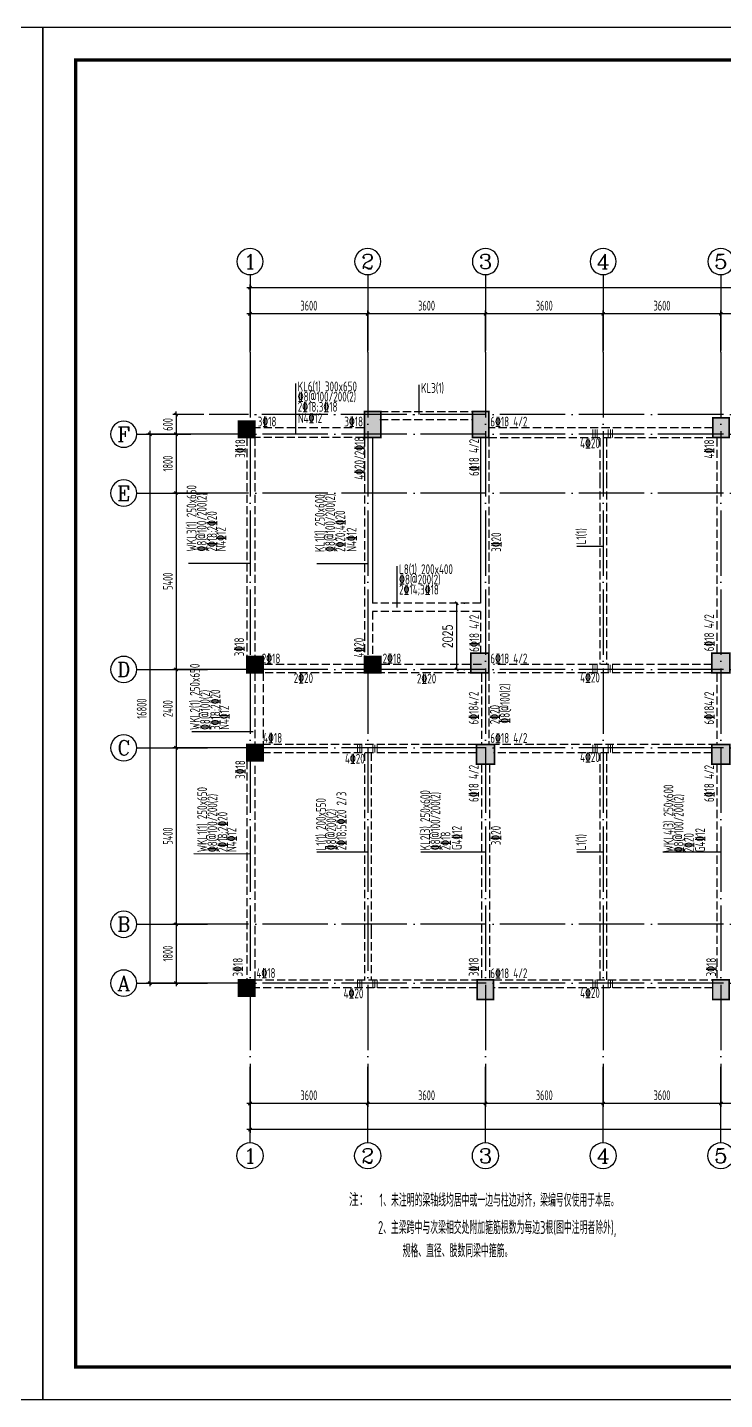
# Model space of a CAD drawing. Extents: x 127019 to 780419, y 327305 to 369305.
# Drawn here: x 482944 to 504264, y 327305 to 369305 of the extents above; entities that cross this region are included whole.
import ezdxf
from ezdxf.enums import TextEntityAlignment as Align

# ---------------------------------------------------------------- set-up
doc = ezdxf.new("R2010")
doc.units = 0
doc.header["$LTSCALE"] = 1000
doc.header["$MEASUREMENT"] = 0
for name, pattern in [('CONTINOUS', [0]), ('DASH', [0.35, 0.25, -0.1]), ('DOTE', [2.42, 2, -0.2, 0.02, -0.2])]:
    doc.linetypes.add(name, pattern=pattern)
doc.layers.get('0').update_dxf_attribs({"linetype": 'CONTINUOUS'})
doc.layers.get('Defpoints').update_dxf_attribs({"linetype": 'CONTINUOUS'})
for name, color, linetype in [('2106', 2, 'CONTINUOUS'), ('AXIS_TEXT', 7, 'CONTINUOUS'), ('COLU', 7, 'CONTINUOUS'), ('COLUMN', 7, 'CONTINUOUS'), ('DIM', 3, 'CONTINUOUS'), ('DOTE', 8, 'DOTE'), ('PUB_DIM', 3, 'CONTINUOUS'), ('PUB_TEXT', 7, 'CONTINUOUS'), ('PUB_TITLE', 4, 'CONTINUOUS'), ('REIN', 1, 'CONTINUOUS'), ('TEXT', 7, 'CONTINUOUS'), ('柱涂实', 54, 'CONTINUOUS'), ('梁', 4, 'CONTINUOUS'), ('梁虚线', 4, 'DASH'), ('梁集中标注', 2, 'CONTINUOUS')]:
    doc.layers.add(name, color=color, linetype=linetype)
doc.styles.add('_TCH_DIM_T3', font='SIMPLEX', dxfattribs={"width": 0.705882, "bigfont": 'GBCBIG'})
doc.styles.add('COMPLEX', font='COMPLEX.shx')
doc.styles.add('GBSTYLE', font='GBXWXT.shx', dxfattribs={"width": 0.75, "bigfont": 'GBHZFS.shx'})
doc.styles.add('TSSD_Dimension', font='gbxwxt.shx', dxfattribs={"width": 0.7, "bigfont": 'gbhzfs.shx'})
doc.styles.add('TSSD_Rein', font='tssdeng.shx', dxfattribs={"width": 0.6, "bigfont": 'gbhzfs.shx'})
doc.dimstyles.new('_TCH_ARCH&&100', dxfattribs={"dimtxt": 297.5, "dimasz": 100, "dimexe": 250, "dimexo": 300, "dimgap": 126.25, "dimtad": 1, "dimdec": 0, "dimzin": 0, "dimdsep": 46, "dimtxsty": '_TCH_DIM_T3', "dimblk": 'ARCHTICK', "dimcen": 0.09, "dimclrt": 7, "dimazin": 2, "dimtfac": 1, "dimtdec": 0, "dimtix": 1, "dimtmove": 2, "dimatfit": 3, "dimfxl": 0, "dimtolj": 1, "dimtzin": 0, "dimarcsym": 0})
doc.dimstyles.new('TSSD_100_100', dxfattribs={"dimtxt": 300, "dimasz": 100, "dimexe": 100, "dimexo": 250, "dimgap": 100, "dimtad": 1, "dimdec": 0, "dimzin": 0, "dimdsep": 46, "dimtxsty": 'TSSD_Dimension', "dimblk": 'ARCHTICK', "dimcen": 0, "dimdle": 100, "dimclrt": 7, "dimadec": 0, "dimazin": 0, "dimtfac": 1, "dimtdec": 0, "dimtix": 1, "dimtmove": 2, "dimatfit": 3, "dimfxl": 0, "dimtolj": 1, "dimtzin": 0, "dimarcsym": 0})

# ---------------------------------------------------------------- blocks, each defined once
blk = doc.blocks.new('_axiso')
blk.add_circle((0, 0), 0.5)
at = {"layer": 'AXIS_TEXT', "style": 'COMPLEX', "width": 1.041667}
blk.add_attdef('A', text='', height=0.56, dxfattribs=at).set_placement((-0.25, -0.28), (0.25, -0.28), align=Align.FIT)
blk = doc.blocks.new('_ArchTick')
at = {"color": 0, "linetype": 'ByBlock', "const_width": 0.4}
blk.add_lwpolyline([(-0.5, -0.5), (0.5, 0.5)], dxfattribs=at)
blk = doc.blocks.new('*D310')
at = {"layer": 'Defpoints', "color": 0, "transparency": 16777216}
for p in [(488755, 349654), (487488, 347254), (488755, 347254)]:
    blk.add_point(p, dxfattribs=at)
at = {"layer": 'DIM', "color": 0, "lineweight": -2, "transparency": 16777216}
for p, q in [((488505, 349654), (487388, 349654)), ((487488, 349754), (487488, 347154)), ((488505, 347254), (487388, 347254))]:
    blk.add_line(p, q, dxfattribs=at)
at = {"layer": 'DIM', "color": 0, "lineweight": -2, "transparency": 16777216, "xscale": 100, "yscale": 100, "zscale": 100}
for p, rotation in [((487488, 349654), 90), ((487488, 347254), 270)]:
    blk.add_blockref('_ArchTick', p, dxfattribs=dict(at, rotation=rotation))
at = {"layer": 'DIM', "color": 7, "transparency": 16777216, "insert": (487238, 348454), "char_height": 300, "attachment_point": 5, "rotation": 90, "style": 'TSSD_Dimension'}
blk.add_mtext('\\A1;2400', dxfattribs=at)
blk = doc.blocks.new('*D311')
at = {"layer": 'Defpoints', "color": 0, "transparency": 16777216}
for p in [(488755, 347254), (487488, 341854), (488755, 341854)]:
    blk.add_point(p, dxfattribs=at)
at = {"layer": 'DIM', "color": 0, "lineweight": -2, "transparency": 16777216}
for p, q in [((487488, 347354), (487488, 341754)), ((488505, 347254), (487388, 347254)), ((488505, 341854), (487388, 341854))]:
    blk.add_line(p, q, dxfattribs=at)
at = {"layer": 'DIM', "color": 0, "lineweight": -2, "transparency": 16777216, "xscale": 100, "yscale": 100, "zscale": 100}
for p, rotation in [((487488, 347254), 90), ((487488, 341854), 270)]:
    blk.add_blockref('_ArchTick', p, dxfattribs=dict(at, rotation=rotation))
at = {"layer": 'DIM', "color": 7, "transparency": 16777216, "insert": (487238, 344554), "char_height": 300, "attachment_point": 5, "rotation": 90, "style": 'TSSD_Dimension'}
blk.add_mtext('\\A1;5400', dxfattribs=at)
blk = doc.blocks.new('*D312')
at = {"layer": 'Defpoints', "color": 0, "transparency": 16777216}
for p in [(488755, 341854), (487488, 340054), (488755, 340054)]:
    blk.add_point(p, dxfattribs=at)
at = {"layer": 'DIM', "color": 0, "lineweight": -2, "transparency": 16777216}
for p, q in [((487488, 341954), (487488, 339954)), ((488505, 341854), (487388, 341854)), ((488505, 340054), (487388, 340054))]:
    blk.add_line(p, q, dxfattribs=at)
at = {"layer": 'DIM', "color": 0, "lineweight": -2, "transparency": 16777216, "xscale": 100, "yscale": 100, "zscale": 100}
for p, rotation in [((487488, 341854), 90), ((487488, 340054), 270)]:
    blk.add_blockref('_ArchTick', p, dxfattribs=dict(at, rotation=rotation))
at = {"layer": 'DIM', "color": 7, "transparency": 16777216, "insert": (487238, 340954), "char_height": 300, "attachment_point": 5, "rotation": 90, "style": 'TSSD_Dimension'}
blk.add_mtext('\\A1;1800', dxfattribs=at)
blk = doc.blocks.new('*D313')
at = {"layer": 'Defpoints', "color": 0, "transparency": 16777216}
for p in [(488755, 356854), (487488, 355054), (488755, 355054)]:
    blk.add_point(p, dxfattribs=at)
at = {"layer": 'DIM', "color": 0, "lineweight": -2, "transparency": 16777216}
for p, q in [((488505, 356854), (487388, 356854)), ((487488, 356954), (487488, 354954)), ((488505, 355054), (487388, 355054))]:
    blk.add_line(p, q, dxfattribs=at)
at = {"layer": 'DIM', "color": 0, "lineweight": -2, "transparency": 16777216, "xscale": 100, "yscale": 100, "zscale": 100}
for p, rotation in [((487488, 356854), 90), ((487488, 355054), 270)]:
    blk.add_blockref('_ArchTick', p, dxfattribs=dict(at, rotation=rotation))
at = {"layer": 'DIM', "color": 7, "transparency": 16777216, "insert": (487238, 355954), "char_height": 300, "attachment_point": 5, "rotation": 90, "style": 'TSSD_Dimension'}
blk.add_mtext('\\A1;1800', dxfattribs=at)
blk = doc.blocks.new('*D314')
at = {"layer": 'Defpoints', "color": 0, "transparency": 16777216}
for p in [(488755, 355054), (487488, 349654), (488755, 349654)]:
    blk.add_point(p, dxfattribs=at)
at = {"layer": 'DIM', "color": 0, "lineweight": -2, "transparency": 16777216}
for p, q in [((488505, 355054), (487388, 355054)), ((487488, 355154), (487488, 349554)), ((488505, 349654), (487388, 349654))]:
    blk.add_line(p, q, dxfattribs=at)
at = {"layer": 'DIM', "color": 0, "lineweight": -2, "transparency": 16777216, "xscale": 100, "yscale": 100, "zscale": 100}
for p, rotation in [((487488, 355054), 90), ((487488, 349654), 270)]:
    blk.add_blockref('_ArchTick', p, dxfattribs=dict(at, rotation=rotation))
at = {"layer": 'DIM', "color": 7, "transparency": 16777216, "insert": (487238, 352354), "char_height": 300, "attachment_point": 5, "rotation": 90, "style": 'TSSD_Dimension'}
blk.add_mtext('\\A1;5400', dxfattribs=at)
blk = doc.blocks.new('*D315')
at = {"layer": 'Defpoints', "color": 0, "transparency": 16777216}
for p in [(488755, 356854), (486688, 340054), (488755, 340054)]:
    blk.add_point(p, dxfattribs=at)
at = {"layer": 'DIM', "color": 0, "lineweight": -2, "transparency": 16777216}
for p, q in [((488505, 356854), (486588, 356854)), ((486688, 356954), (486688, 339954)), ((488505, 340054), (486588, 340054))]:
    blk.add_line(p, q, dxfattribs=at)
at = {"layer": 'DIM', "color": 0, "lineweight": -2, "transparency": 16777216, "xscale": 100, "yscale": 100, "zscale": 100}
for p, rotation in [((486688, 356854), 90), ((486688, 340054), 270)]:
    blk.add_blockref('_ArchTick', p, dxfattribs=dict(at, rotation=rotation))
at = {"layer": 'DIM', "color": 7, "transparency": 16777216, "insert": (486438, 348454), "char_height": 300, "attachment_point": 5, "rotation": 90, "style": 'TSSD_Dimension'}
blk.add_mtext('\\A1;16800', dxfattribs=at)
blk = doc.blocks.new('*D316')
at = {"layer": 'Defpoints', "color": 0, "transparency": 16777216}
for p in [(488589, 357454), (487488, 356854), (488589, 356854)]:
    blk.add_point(p, dxfattribs=at)
at = {"layer": 'DIM', "color": 0, "lineweight": -2, "transparency": 16777216}
for p, q in [((488339, 357454), (487388, 357454)), ((487488, 357454), (487488, 357554)), ((487488, 357454), (487488, 356854)), ((488339, 356854), (487388, 356854)), ((487488, 356854), (487488, 356754))]:
    blk.add_line(p, q, dxfattribs=at)
at = {"layer": 'DIM', "color": 0, "lineweight": -2, "transparency": 16777216, "xscale": 100, "yscale": 100, "zscale": 100}
for p, rotation in [((487488, 357454), 270), ((487488, 356854), 90)]:
    blk.add_blockref('_ArchTick', p, dxfattribs=dict(at, rotation=rotation))
at = {"layer": 'DIM', "color": 7, "transparency": 16777216, "insert": (487238, 357154), "char_height": 300, "attachment_point": 5, "rotation": 90, "style": 'TSSD_Dimension'}
blk.add_mtext('\\A1;600', dxfattribs=at)
blk = doc.blocks.new('_FZHK')
blk.add_lwpolyline([(-0.5, -0.5), (0.5, -0.5), (0.5, 0.5), (-0.5, 0.5)], close=True)
blk = doc.blocks.new('A$C5E704440')
at = {"layer": '2106', "color": 8}
for points in [[(4000, 700), (3500, 700), (4000, -100), (3500, -100)], [(7300, 700), (6800, 700), (7300, -100), (6800, -100)], [(14650, 500), (14150, 500), (14650, -100), (14150, -100)], [(21850, 500), (21350, 500), (21850, -100), (21350, -100)], [(29050, 500), (28550, 500), (29050, -100), (28550, -100)], [(36250, 500), (35750, 500), (36250, -100), (35750, -100)], [(40000, 700), (39500, 700), (40000, -100), (39500, -100)], [(43300, 700), (42800, 700), (43300, -100), (42800, -100)], [(150, 400), (-350, 400), (150, -100), (-350, -100)], [(47150, 400), (46650, 400), (47150, -100), (46650, -100)], [(7300, -6700), (6750, -6700), (7300, -7300), (6750, -7300)], [(14675, -6700), (14125, -6700), (14675, -7300), (14125, -7300)], [(21875, -6700), (21325, -6700), (21875, -7300), (21325, -7300)], [(29075, -6700), (28525, -6700), (29075, -7300), (28525, -7300)], [(36275, -6700), (35725, -6700), (36275, -7300), (35725, -7300)], [(400, -6800), (-100, -6800), (400, -7300), (-100, -7300)], [(4000, -6800), (3500, -6800), (4000, -7300), (3500, -7300)], [(40000, -6800), (39500, -6800), (40000, -7300), (39500, -7300)], [(43300, -6800), (42800, -6800), (43300, -7300), (42800, -7300)], [(46900, -6800), (46400, -6800), (46900, -7300), (46400, -7300)], [(400, -9500), (-100, -9500), (400, -10000), (-100, -10000)], [(7475, -9500), (6925, -9500), (7475, -10100), (6925, -10100)], [(14675, -9500), (14125, -9500), (14675, -10100), (14125, -10100)], [(21875, -9500), (21325, -9500), (21875, -10100), (21325, -10100)], [(29075, -9500), (28525, -9500), (29075, -10100), (28525, -10100)], [(36275, -9500), (35725, -9500), (36275, -10100), (35725, -10100)], [(43450, -9500), (42950, -9500), (43450, -10000), (42950, -10000)], [(46900, -9500), (46400, -9500), (46900, -10000), (46400, -10000)], [(150, -16700), (-350, -16700), (150, -17200), (-350, -17200)], [(7450, -16700), (6950, -16700), (7450, -17300), (6950, -17300)], [(14650, -16700), (14150, -16700), (14650, -17300), (14150, -17300)], [(21850, -16700), (21350, -16700), (21850, -17300), (21350, -17300)], [(29050, -16700), (28550, -16700), (29050, -17300), (28550, -17300)], [(36250, -16700), (35750, -16700), (36250, -17300), (35750, -17300)], [(43450, -16700), (42950, -16700), (43450, -17300), (42950, -17300)], [(47150, -16700), (46650, -16700), (47150, -17200), (46650, -17200)]]:
    blk.add_solid(points, dxfattribs=at)
at = {"layer": 'COLUMN'}
for points in [[(4000, 700), (3500, 700), (3500, -100), (4000, -100)], [(6800, 700), (7300, 700), (7300, -100), (6800, -100)], [(14150, -100), (14650, -100), (14650, 500), (14150, 500)], [(21350, -100), (21850, -100), (21850, 500), (21350, 500)], [(28550, -100), (29050, -100), (29050, 500), (28550, 500)], [(35750, -100), (36250, -100), (36250, 500), (35750, 500)], [(39500, -100), (40000, -100), (40000, 700), (39500, 700)], [(42800, -100), (43300, -100), (43300, 699), (42800, 699)], [(46650, -100), (47150, -100), (47150, 400), (46650, 400)], [(6750, -6700), (7300, -6700), (7300, -7300), (6750, -7300)], [(14675, -6700), (14125, -6700), (14125, -7300), (14675, -7300)], [(21325, -7300), (21875, -7300), (21875, -6700), (21325, -6700)], [(28525, -7300), (29075, -7300), (29075, -6700), (28525, -6700)], [(35725, -7300), (36275, -7300), (36275, -6700), (35725, -6700)], [(-100, -6800), (400, -6800), (400, -7300), (-100, -7300)], [(4000, -6800), (3500, -6800), (3500, -7300), (4000, -7300)], [(3500, -6800), (4000, -6800), (4000, -7300), (3500, -7300)], [(40000, -6800), (39500, -6800), (39500, -7300), (40000, -7300)], [(43300, -6800), (42800, -6800), (42800, -7300), (43300, -7300)], [(46400, -7300), (46900, -7300), (46900, -6800), (46400, -6800)], [(400, -10000), (-100, -10000), (-100, -9500), (400, -9500)], [(6925, -10100), (7475, -10100), (7475, -9500), (6925, -9500)], [(14125, -10100), (14675, -10100), (14675, -9500), (14125, -9500)], [(21325, -10100), (21875, -10100), (21875, -9500), (21325, -9500)], [(28525, -10100), (29075, -10100), (29075, -9500), (28525, -9500)], [(35725, -10100), (36275, -10100), (36275, -9500), (35725, -9500)], [(42950, -10000), (43450, -10000), (43450, -9500), (42950, -9500)], [(46400, -10000), (46900, -10000), (46900, -9500), (46400, -9500)], [(150, -17200), (-350, -17200), (-350, -16700), (150, -16700)], [(7450, -17300), (6950, -17300), (6950, -16700), (7450, -16700)], [(14650, -17300), (14150, -17300), (14150, -16700), (14650, -16700)], [(21850, -17300), (21350, -17300), (21350, -16700), (21850, -16700)], [(29050, -17300), (28550, -17300), (28550, -16700), (29050, -16700)], [(36250, -17300), (35750, -17300), (35750, -16700), (36250, -16700)], [(43450, -17300), (42950, -17300), (42950, -16700), (43450, -16700)], [(47150, -17200), (46650, -17200), (46650, -16700), (47150, -16700)]]:
    blk.add_lwpolyline(points, close=True, dxfattribs=at)
at = {"layer": 'COLUMN', "xscale": 500, "yscale": 500, "zscale": 500}
blk.add_blockref('_FZHK', (-100, 150), dxfattribs=at)
blk = doc.blocks.new('*D416')
at = {"layer": 'Defpoints', "color": 0, "transparency": 16777216}
for p in [(500551, 360539), (500551, 359114), (504151, 359114)]:
    blk.add_point(p, dxfattribs=at)
at = {"layer": 'DIM', "color": 0, "lineweight": -2, "transparency": 16777216}
for p, q in [((504251, 360539), (500451, 360539)), ((500551, 359364), (500551, 360639)), ((504151, 359364), (504151, 360639))]:
    blk.add_line(p, q, dxfattribs=at)
at = {"layer": 'DIM', "color": 0, "lineweight": -2, "transparency": 16777216, "xscale": 100, "yscale": 100, "zscale": 100, "rotation": 180}
blk.add_blockref('_ArchTick', (500551, 360539), dxfattribs=at)
at = {"layer": 'DIM', "color": 0, "lineweight": -2, "transparency": 16777216, "xscale": 100, "yscale": 100, "zscale": 100}
blk.add_blockref('_ArchTick', (504151, 360539), dxfattribs=at)
at = {"layer": 'DIM', "color": 7, "transparency": 16777216, "insert": (502351, 360789), "char_height": 300, "attachment_point": 5, "style": 'TSSD_Dimension'}
blk.add_mtext('\\A1;3600', dxfattribs=at)
blk = doc.blocks.new('*D417')
at = {"layer": 'Defpoints', "color": 0, "transparency": 16777216}
for p in [(493351, 360539), (493351, 359114), (496951, 359114)]:
    blk.add_point(p, dxfattribs=at)
at = {"layer": 'DIM', "color": 0, "lineweight": -2, "transparency": 16777216}
for p, q in [((497051, 360539), (493251, 360539)), ((493351, 359364), (493351, 360639)), ((496951, 359364), (496951, 360639))]:
    blk.add_line(p, q, dxfattribs=at)
at = {"layer": 'DIM', "color": 0, "lineweight": -2, "transparency": 16777216, "xscale": 100, "yscale": 100, "zscale": 100, "rotation": 180}
blk.add_blockref('_ArchTick', (493351, 360539), dxfattribs=at)
at = {"layer": 'DIM', "color": 0, "lineweight": -2, "transparency": 16777216, "xscale": 100, "yscale": 100, "zscale": 100}
blk.add_blockref('_ArchTick', (496951, 360539), dxfattribs=at)
at = {"layer": 'DIM', "color": 7, "transparency": 16777216, "insert": (495151, 360789), "char_height": 300, "attachment_point": 5, "style": 'TSSD_Dimension'}
blk.add_mtext('\\A1;3600', dxfattribs=at)
blk = doc.blocks.new('*D418')
at = {"layer": 'Defpoints', "color": 0, "transparency": 16777216}
for p in [(489751, 360539), (489751, 359114), (493351, 359114)]:
    blk.add_point(p, dxfattribs=at)
at = {"layer": 'DIM', "color": 0, "lineweight": -2, "transparency": 16777216}
for p, q in [((493451, 360539), (489651, 360539)), ((489751, 359364), (489751, 360639)), ((493351, 359364), (493351, 360639))]:
    blk.add_line(p, q, dxfattribs=at)
at = {"layer": 'DIM', "color": 0, "lineweight": -2, "transparency": 16777216, "xscale": 100, "yscale": 100, "zscale": 100, "rotation": 180}
blk.add_blockref('_ArchTick', (489751, 360539), dxfattribs=at)
at = {"layer": 'DIM', "color": 0, "lineweight": -2, "transparency": 16777216, "xscale": 100, "yscale": 100, "zscale": 100}
blk.add_blockref('_ArchTick', (493351, 360539), dxfattribs=at)
at = {"layer": 'DIM', "color": 7, "transparency": 16777216, "insert": (491551, 360789), "char_height": 300, "attachment_point": 5, "style": 'TSSD_Dimension'}
blk.add_mtext('\\A1;3600', dxfattribs=at)
blk = doc.blocks.new('*D419')
at = {"layer": 'Defpoints', "color": 0, "transparency": 16777216}
for p in [(489751, 361339), (489751, 359114), (536551, 359114)]:
    blk.add_point(p, dxfattribs=at)
at = {"layer": 'DIM', "color": 0, "lineweight": -2, "transparency": 16777216}
for p, q in [((536651, 361339), (489651, 361339)), ((489751, 359364), (489751, 361439)), ((536551, 359364), (536551, 361439))]:
    blk.add_line(p, q, dxfattribs=at)
at = {"layer": 'DIM', "color": 0, "lineweight": -2, "transparency": 16777216, "xscale": 100, "yscale": 100, "zscale": 100}
for p, rotation in [((489751, 361339), 179.9999999999991), ((536551, 361339), 359.9999999999991)]:
    blk.add_blockref('_ArchTick', p, dxfattribs=dict(at, rotation=rotation))
at = {"layer": 'DIM', "color": 7, "transparency": 16777216, "insert": (513151, 361589), "char_height": 300, "attachment_point": 5, "style": 'TSSD_Dimension'}
blk.add_mtext('\\A1;46800', dxfattribs=at)
blk = doc.blocks.new('*D420')
at = {"layer": 'Defpoints', "color": 0, "transparency": 16777216}
for p in [(489751, 337794), (536551, 337794), (489751, 335569)]:
    blk.add_point(p, dxfattribs=at)
at = {"layer": 'DIM', "color": 0, "lineweight": -2, "transparency": 16777216}
for p, q in [((489751, 337544), (489751, 335469)), ((536551, 337544), (536551, 335469)), ((536651, 335569), (489651, 335569))]:
    blk.add_line(p, q, dxfattribs=at)
at = {"layer": 'DIM', "color": 0, "lineweight": -2, "transparency": 16777216, "xscale": 100, "yscale": 100, "zscale": 100, "rotation": 180.0000000000003}
blk.add_blockref('_ArchTick', (489751, 335569), dxfattribs=at)
at = {"layer": 'DIM', "color": 0, "lineweight": -2, "transparency": 16777216, "xscale": 100, "yscale": 100, "zscale": 100}
blk.add_blockref('_ArchTick', (536551, 335569), dxfattribs=at)
at = {"layer": 'DIM', "color": 7, "transparency": 16777216, "insert": (513151, 335819), "char_height": 300, "attachment_point": 5, "style": 'TSSD_Dimension'}
blk.add_mtext('\\A1;46800', dxfattribs=at)
blk = doc.blocks.new('*D421')
at = {"layer": 'Defpoints', "color": 0, "transparency": 16777216}
for p in [(493351, 337794), (496951, 337794), (493351, 336369)]:
    blk.add_point(p, dxfattribs=at)
at = {"layer": 'DIM', "color": 0, "lineweight": -2, "transparency": 16777216}
for p, q in [((493351, 337544), (493351, 336269)), ((496951, 337544), (496951, 336269)), ((497051, 336369), (493251, 336369))]:
    blk.add_line(p, q, dxfattribs=at)
at = {"layer": 'DIM', "color": 0, "lineweight": -2, "transparency": 16777216, "xscale": 100, "yscale": 100, "zscale": 100, "rotation": 180}
blk.add_blockref('_ArchTick', (493351, 336369), dxfattribs=at)
at = {"layer": 'DIM', "color": 0, "lineweight": -2, "transparency": 16777216, "xscale": 100, "yscale": 100, "zscale": 100}
blk.add_blockref('_ArchTick', (496951, 336369), dxfattribs=at)
at = {"layer": 'DIM', "color": 7, "transparency": 16777216, "insert": (495151, 336619), "char_height": 300, "attachment_point": 5, "style": 'TSSD_Dimension'}
blk.add_mtext('\\A1;3600', dxfattribs=at)
blk = doc.blocks.new('*D422')
at = {"layer": 'Defpoints', "color": 0, "transparency": 16777216}
for p in [(504151, 337794), (500551, 337544), (500551, 336369)]:
    blk.add_point(p, dxfattribs=at)
at = {"layer": 'DIM', "color": 0, "lineweight": -2, "transparency": 16777216}
for p, q in [((500551, 337294), (500551, 336269)), ((504151, 337544), (504151, 336269)), ((504251, 336369), (500451, 336369))]:
    blk.add_line(p, q, dxfattribs=at)
at = {"layer": 'DIM', "color": 0, "lineweight": -2, "transparency": 16777216, "xscale": 100, "yscale": 100, "zscale": 100, "rotation": 180}
blk.add_blockref('_ArchTick', (500551, 336369), dxfattribs=at)
at = {"layer": 'DIM', "color": 0, "lineweight": -2, "transparency": 16777216, "xscale": 100, "yscale": 100, "zscale": 100}
blk.add_blockref('_ArchTick', (504151, 336369), dxfattribs=at)
at = {"layer": 'DIM', "color": 7, "transparency": 16777216, "insert": (502351, 336619), "char_height": 300, "attachment_point": 5, "style": 'TSSD_Dimension'}
blk.add_mtext('\\A1;3600', dxfattribs=at)
blk = doc.blocks.new('*D408')
at = {"layer": 'Defpoints', "color": 0, "transparency": 16777216}
for p in [(489751, 337794), (493351, 337794), (489751, 336369)]:
    blk.add_point(p, dxfattribs=at)
at = {"layer": 'DIM', "color": 0, "lineweight": -2, "transparency": 16777216}
for p, q in [((489751, 337544), (489751, 336269)), ((493351, 337544), (493351, 336269)), ((493451, 336369), (489651, 336369))]:
    blk.add_line(p, q, dxfattribs=at)
at = {"layer": 'DIM', "color": 0, "lineweight": -2, "transparency": 16777216, "xscale": 100, "yscale": 100, "zscale": 100, "rotation": 180}
blk.add_blockref('_ArchTick', (489751, 336369), dxfattribs=at)
at = {"layer": 'DIM', "color": 0, "lineweight": -2, "transparency": 16777216, "xscale": 100, "yscale": 100, "zscale": 100}
blk.add_blockref('_ArchTick', (493351, 336369), dxfattribs=at)
at = {"layer": 'DIM', "color": 7, "transparency": 16777216, "insert": (491551, 336619), "char_height": 300, "attachment_point": 5, "style": 'TSSD_Dimension'}
blk.add_mtext('\\A1;3600', dxfattribs=at)
blk = doc.blocks.new('*D399')
at = {"layer": 'Defpoints', "color": 0, "transparency": 16777216}
for p in [(496951, 360539), (496951, 359114), (500551, 359114)]:
    blk.add_point(p, dxfattribs=at)
at = {"layer": 'DIM', "color": 0, "lineweight": -2, "transparency": 16777216}
for p, q in [((500651, 360539), (496851, 360539)), ((496951, 359364), (496951, 360639)), ((500551, 359364), (500551, 360639))]:
    blk.add_line(p, q, dxfattribs=at)
at = {"layer": 'DIM', "color": 0, "lineweight": -2, "transparency": 16777216, "xscale": 100, "yscale": 100, "zscale": 100, "rotation": 180}
blk.add_blockref('_ArchTick', (496951, 360539), dxfattribs=at)
at = {"layer": 'DIM', "color": 0, "lineweight": -2, "transparency": 16777216, "xscale": 100, "yscale": 100, "zscale": 100}
blk.add_blockref('_ArchTick', (500551, 360539), dxfattribs=at)
at = {"layer": 'DIM', "color": 7, "transparency": 16777216, "insert": (498751, 360789), "char_height": 300, "attachment_point": 5, "style": 'TSSD_Dimension'}
blk.add_mtext('\\A1;3600', dxfattribs=at)
blk = doc.blocks.new('*D400')
at = {"layer": 'Defpoints', "color": 0, "transparency": 16777216}
for p in [(500551, 337794), (496951, 337544), (496951, 336369)]:
    blk.add_point(p, dxfattribs=at)
at = {"layer": 'DIM', "color": 0, "lineweight": -2, "transparency": 16777216}
for p, q in [((496951, 337294), (496951, 336269)), ((500551, 337544), (500551, 336269)), ((500651, 336369), (496851, 336369))]:
    blk.add_line(p, q, dxfattribs=at)
at = {"layer": 'DIM', "color": 0, "lineweight": -2, "transparency": 16777216, "xscale": 100, "yscale": 100, "zscale": 100, "rotation": 180}
blk.add_blockref('_ArchTick', (496951, 336369), dxfattribs=at)
at = {"layer": 'DIM', "color": 0, "lineweight": -2, "transparency": 16777216, "xscale": 100, "yscale": 100, "zscale": 100}
blk.add_blockref('_ArchTick', (500551, 336369), dxfattribs=at)
at = {"layer": 'DIM', "color": 7, "transparency": 16777216, "insert": (498751, 336619), "char_height": 300, "attachment_point": 5, "style": 'TSSD_Dimension'}
blk.add_mtext('\\A1;3600', dxfattribs=at)
blk = doc.blocks.new('*D401')
at = {"layer": 'Defpoints', "color": 0, "transparency": 16777216}
for p in [(504151, 360539), (504151, 359114), (507751, 359114)]:
    blk.add_point(p, dxfattribs=at)
at = {"layer": 'DIM', "color": 0, "lineweight": -2, "transparency": 16777216}
for p, q in [((507851, 360539), (504051, 360539)), ((504151, 359364), (504151, 360639)), ((507751, 359364), (507751, 360639))]:
    blk.add_line(p, q, dxfattribs=at)
at = {"layer": 'DIM', "color": 0, "lineweight": -2, "transparency": 16777216, "xscale": 100, "yscale": 100, "zscale": 100, "rotation": 180}
blk.add_blockref('_ArchTick', (504151, 360539), dxfattribs=at)
at = {"layer": 'DIM', "color": 0, "lineweight": -2, "transparency": 16777216, "xscale": 100, "yscale": 100, "zscale": 100}
blk.add_blockref('_ArchTick', (507751, 360539), dxfattribs=at)
at = {"layer": 'DIM', "color": 7, "transparency": 16777216, "insert": (505951, 360789), "char_height": 300, "attachment_point": 5, "style": 'TSSD_Dimension'}
blk.add_mtext('\\A1;3600', dxfattribs=at)
blk = doc.blocks.new('*D404')
at = {"layer": 'Defpoints', "color": 0, "transparency": 16777216}
for p in [(504151, 337794), (507751, 337794), (504151, 336369)]:
    blk.add_point(p, dxfattribs=at)
at = {"layer": 'DIM', "color": 0, "lineweight": -2, "transparency": 16777216}
for p, q in [((504151, 337544), (504151, 336269)), ((507751, 337544), (507751, 336269)), ((507851, 336369), (504051, 336369))]:
    blk.add_line(p, q, dxfattribs=at)
at = {"layer": 'DIM', "color": 0, "lineweight": -2, "transparency": 16777216, "xscale": 100, "yscale": 100, "zscale": 100, "rotation": 180}
blk.add_blockref('_ArchTick', (504151, 336369), dxfattribs=at)
at = {"layer": 'DIM', "color": 0, "lineweight": -2, "transparency": 16777216, "xscale": 100, "yscale": 100, "zscale": 100}
blk.add_blockref('_ArchTick', (507751, 336369), dxfattribs=at)
at = {"layer": 'DIM', "color": 7, "transparency": 16777216, "insert": (505951, 336619), "char_height": 300, "attachment_point": 5, "style": 'TSSD_Dimension'}
blk.add_mtext('\\A1;3600', dxfattribs=at)
blk = doc.blocks.new('*D627')
at = {"layer": 'Defpoints', "color": 0, "linetype": 'CONTINOUS', "transparency": 16777216}
for p in [(495991, 351679), (496072, 351679), (495991, 349654)]:
    blk.add_point(p, dxfattribs=at)
at = {"layer": 'PUB_DIM', "color": 0, "linetype": 'CONTINOUS', "lineweight": -2, "transparency": 16777216}
for p, q in [((496072, 349654), (496072, 351679)), ((496291, 351679), (496322, 351679)), ((496291, 349654), (496322, 349654))]:
    blk.add_line(p, q, dxfattribs=at)
at = {"layer": 'PUB_DIM', "color": 0, "linetype": 'CONTINOUS', "lineweight": -2, "transparency": 16777216, "xscale": 100, "yscale": 100, "zscale": 100}
for p, rotation in [((496072, 351679), 90), ((496072, 349654), 270)]:
    blk.add_blockref('_ArchTick', p, dxfattribs=dict(at, rotation=rotation))
at = {"layer": 'PUB_DIM', "color": 7, "linetype": 'CONTINOUS', "transparency": 16777216, "insert": (495797, 350666), "char_height": 297.5, "attachment_point": 5, "rotation": 90, "style": '_TCH_DIM_T3'}
blk.add_mtext('\\A1;2025', dxfattribs=at)

msp = doc.modelspace()

# ---------------------------------------------------------------- hatches: boundary and pattern name
at = {"layer": '柱涂实'}
msp.add_hatch(color=256, dxfattribs=at).paths.add_polyline_path([(496501.2, 350151.3), (497051.2, 350151.3), (497051.2, 349551.3), (496501.2, 349551.3)])

# ---------------------------------------------------------------- linework, layer by layer
at = {"layer": 'COLU'}
for p, q in [((493751.2, 357553.6), (493751.2, 356753.6)), ((497051.2, 357553.6), (497051.2, 356753.6))]:
    msp.add_line(p, q, dxfattribs=at)
at = {"layer": 'COLU', "const_width": 50}
for points in [[(493251.2, 357553.6), (493751.2, 357553.6), (493751.2, 356753.6), (493251.2, 356753.6)], [(496551.2, 357553.6), (497051.2, 357553.6), (497051.2, 356753.6), (496551.2, 356753.6)], [(489401.2, 357253.3), (489901.2, 357253.3), (489901.2, 356753.3), (489401.2, 356753.3)], [(489401.2, 357253.3), (489901.2, 357253.3), (489901.2, 356753.3), (489401.2, 356753.3)], [(503901.2, 357353.6), (504401.2, 357353.6), (504401.2, 356753.6), (503901.2, 356753.6)], [(489650.8, 350053.9), (490150.8, 350053.9), (490150.8, 349553.9), (489650.8, 349553.9)], [(493251.2, 350053.1), (493751.2, 350053.1), (493751.2, 349553.1), (493251.2, 349553.1)], [(493251.2, 350053.1), (493751.2, 350053.1), (493751.2, 349553.1), (493251.2, 349553.1)], [(496501.2, 350153.6), (497051.2, 350153.6), (497051.2, 349553.6), (496501.2, 349553.6)], [(503876.2, 350153.6), (504426.2, 350153.6), (504426.2, 349553.6), (503876.2, 349553.6)], [(489650.8, 347353.6), (490150.8, 347353.6), (490150.8, 346853.6), (489650.8, 346853.6)], [(489650.8, 347353.6), (490150.8, 347353.6), (490150.8, 346853.6), (489650.8, 346853.6)], [(496676.2, 347353.6), (497226.2, 347353.6), (497226.2, 346753.6), (496676.2, 346753.6)], [(503876.2, 347353.6), (504426.2, 347353.6), (504426.2, 346753.6), (503876.2, 346753.6)], [(489401.2, 340153.9), (489901.2, 340153.9), (489901.2, 339653.9), (489401.2, 339653.9)], [(496700.9, 340153.6), (497200.9, 340153.6), (497200.9, 339553.6), (496700.9, 339553.6)], [(503900.9, 340153.6), (504400.9, 340153.6), (504400.9, 339553.6), (503900.9, 339553.6)]]:
    msp.add_lwpolyline(points, close=True, dxfattribs=at)
msp.add_lwpolyline([(489650.8, 349553.9), (489650.8, 350053.9), (490150.8, 350053.9), (490150.8, 349553.9), (489900.8, 349553.9)], dxfattribs=at)
at = {"layer": 'DIM'}
for p, q in [((489751.2, 361739.1), (489751.2, 359414.1)), ((493351.2, 361739.1), (493351.2, 359414.1)), ((496951.2, 361739.1), (496951.2, 359414.1)), ((500551.2, 361739.1), (500551.2, 359414.1)), ((504151.2, 361739.1), (504151.2, 359414.1)), ((486288.3, 356853.6), (487938.6, 356853.6)), ((486288.3, 355053.6), (488454.9, 355053.6)), ((486288.3, 349653.6), (488454.9, 349653.6)), ((486288.3, 347253.6), (488454.9, 347253.6)), ((486288.3, 341853.6), (488454.9, 341853.6)), ((486288.3, 340053.6), (488454.9, 340053.6)), ((489751.2, 335168.7), (489751.2, 337493.7)), ((493351.2, 335168.7), (493351.2, 337493.7)), ((496951.2, 335168.7), (496951.2, 337493.7)), ((500551.2, 335168.7), (500551.2, 337493.7)), ((504151.2, 335168.7), (504151.2, 337493.7))]:
    msp.add_line(p, q, dxfattribs=at)
at = {"layer": 'DOTE'}
for p, q in [((489751.2, 359364.1), (489751.2, 337543.7)), ((493351.2, 359364.1), (493351.2, 337514.2)), ((496951.2, 359364.1), (496951.2, 337543.7)), ((500551.2, 359364.1), (500551.2, 337543.7)), ((504151.2, 359364.1), (504151.2, 337543.7)), ((538108.5, 357453.6), (488504.9, 357453.6)), ((496951.2, 357453.6), (488504.9, 357453.6)), ((538108.5, 356853.6), (488504.9, 356853.6)), ((538108.5, 355053.6), (488504.9, 355053.6)), ((538108.5, 349653.6), (488504.9, 349653.6)), ((538108.5, 347253.6), (488504.9, 347253.6)), ((538108.5, 341853.6), (488504.9, 341853.6)), ((538108.5, 340053.6), (488504.9, 340053.6))]:
    msp.add_line(p, q, dxfattribs=at)
at = {"layer": 'PUB_TITLE'}
for points in [[(424019.2, 327305.3), (483419.2, 327305.3), (483419.2, 369305.3), (424019.2, 369305.3)], [(483419.2, 327305.3), (542819.2, 327305.3), (542819.2, 369305.3), (483419.2, 369305.3)]]:
    msp.add_lwpolyline(points, close=True, dxfattribs=at)
at = {"layer": 'PUB_TITLE', "const_width": 100}
msp.add_lwpolyline([(484419.2, 328305.3), (541819.2, 328305.3), (541819.2, 368305.3), (484419.2, 368305.3)], close=True, dxfattribs=at)
at = {"layer": 'REIN', "const_width": 30}
for points in [[(500238.7, 356753.6), (500238.7, 357003.6)], [(500305.4, 356753.6), (500305.4, 357003.6)], [(500372, 356753.6), (500372, 357003.6)], [(500705.4, 356753.6), (500705.4, 357003.6)], [(500772, 356753.6), (500772, 357003.6)], [(500838.7, 356753.6), (500838.7, 357003.6)], [(500238.7, 356753), (500238.7, 356978)], [(500305.4, 356753), (500305.4, 356978)], [(500372, 356753), (500372, 356978)], [(500705.4, 356753), (500705.4, 356978)], [(500772, 356753), (500772, 356978)], [(500838.7, 356753), (500838.7, 356978)], [(500235.1, 349553.6), (500235.1, 349803.6)], [(500235.1, 349553), (500235.1, 349778)], [(500301.8, 349553.6), (500301.8, 349803.6)], [(500301.8, 349553), (500301.8, 349778)], [(500368.4, 349553.6), (500368.4, 349803.6)], [(500368.4, 349553), (500368.4, 349778)], [(500701.8, 349553.6), (500701.8, 349803.6)], [(500701.8, 349553), (500701.8, 349778)], [(500768.4, 349553.6), (500768.4, 349803.6)], [(500768.4, 349553), (500768.4, 349778)], [(500835.1, 349553.6), (500835.1, 349803.6)], [(500835.1, 349553), (500835.1, 349778)], [(493038.7, 347103.6), (493038.7, 347353.6)], [(493038.7, 347103), (493038.7, 347328)], [(493105.4, 347103.6), (493105.4, 347353.6)], [(493105.4, 347103), (493105.4, 347328)], [(493172, 347103.6), (493172, 347353.6)], [(493172, 347103), (493172, 347328)], [(493505.4, 347103.6), (493505.4, 347353.6)], [(493505.4, 347103), (493505.4, 347328)], [(493572, 347103.6), (493572, 347353.6)], [(493572, 347103), (493572, 347328)], [(493638.7, 347103.6), (493638.7, 347353.6)], [(493638.7, 347103), (493638.7, 347328)], [(500238.7, 347103.6), (500238.7, 347353.6)], [(500238.7, 347103), (500238.7, 347328)], [(500305.4, 347103.6), (500305.4, 347353.6)], [(500305.4, 347103), (500305.4, 347328)], [(500372, 347103.6), (500372, 347353.6)], [(500372, 347103), (500372, 347328)], [(500705.4, 347103.6), (500705.4, 347353.6)], [(500705.4, 347103), (500705.4, 347328)], [(500772, 347103.6), (500772, 347353.6)], [(500772, 347103), (500772, 347328)], [(500838.7, 347103.6), (500838.7, 347353.6)], [(500838.7, 347103), (500838.7, 347328)], [(493038.7, 339903.6), (493038.7, 340153.6)], [(493038.7, 339903), (493038.7, 340128)], [(493105.4, 339903.6), (493105.4, 340153.6)], [(493105.4, 339903), (493105.4, 340128)], [(493172, 339903.6), (493172, 340153.6)], [(493172, 339903), (493172, 340128)], [(493505.4, 339903.6), (493505.4, 340153.6)], [(493505.4, 339903), (493505.4, 340128)], [(493572, 339903.6), (493572, 340153.6)], [(493572, 339903), (493572, 340128)], [(493638.7, 339903.6), (493638.7, 340153.6)], [(493638.7, 339903), (493638.7, 340128)], [(500238.7, 339903.6), (500238.7, 340153.6)], [(500238.7, 339903), (500238.7, 340128)], [(500305.4, 339903.6), (500305.4, 340153.6)], [(500305.4, 339903), (500305.4, 340128)], [(500372, 339903.6), (500372, 340153.6)], [(500372, 339903), (500372, 340128)], [(500705.4, 339903.6), (500705.4, 340153.6)], [(500705.4, 339903), (500705.4, 340128)], [(500772, 339903.6), (500772, 340153.6)], [(500772, 339903), (500772, 340128)], [(500838.7, 339903.6), (500838.7, 340153.6)], [(500838.7, 339903), (500838.7, 340128)]]:
    msp.add_lwpolyline(points, dxfattribs=at)
at = {"layer": '梁'}
for p, q in [((493501.2, 356728.6), (493501.2, 351678.6)), ((496801.2, 356728.6), (496801.2, 351678.6))]:
    msp.add_line(p, q, dxfattribs=at)
at = {"layer": '梁虚线'}
for p, q in [((493726.2, 357553.6), (496551.2, 357553.6)), ((493222.2, 357053.6), (489876.2, 357053.6)), ((493726.2, 357303.6), (496551.2, 357303.6)), ((503900.9, 357053.6), (497047.2, 357053.6)), ((489651.2, 356753.3), (489651.2, 350053.6)), ((493222.2, 356753.6), (489876.2, 356753.6)), ((489901.2, 356753.3), (489901.2, 350053.6)), ((493251.2, 356728.6), (493251.2, 350028.6)), ((497047.2, 356753.6), (503900.9, 356753.6)), ((497051.2, 356728.6), (497051.2, 350153.6)), ((500451.2, 356728.6), (500451.2, 355453.6)), ((500651.2, 356728.6), (500651.2, 355453.6)), ((504026.2, 356728.6), (504026.2, 350153.6)), ((500451.2, 355453.6), (500451.2, 349803.6)), ((500651.2, 355453.6), (500651.2, 349803.6)), ((496801.2, 351678.6), (493501.2, 351678.6)), ((496801.2, 351428.6), (493501.2, 351428.6)), ((493501.2, 351428.6), (493501.2, 350061.1)), ((496801.2, 351428.6), (496801.2, 350153.6)), ((493263.7, 349553.6), (489876.2, 349553.6)), ((489900.8, 349551.9), (489900.8, 347353.6)), ((493242.3, 349803.6), (490105.8, 349803.6)), ((490150.8, 349553.6), (490150.8, 347378.6)), ((496676.2, 349553.6), (493601.2, 349553.6)), ((496826.2, 349803.6), (493751.2, 349803.6)), ((496826.2, 349528.6), (496826.2, 347353.6)), ((497051.2, 349553.6), (497051.2, 347353.6)), ((503876.2, 349803.6), (497200.9, 349803.6)), ((503876.2, 349553.6), (497200.9, 349553.6)), ((504026.2, 349528.6), (504026.2, 347378.6)), ((496676.2, 347353.6), (489876.2, 347353.6)), ((504026.2, 347353.6), (497200.9, 347353.6)), ((496676.2, 347103.6), (490105.8, 347103.6)), ((493251.2, 347103.6), (493251.2, 341653.6)), ((493451.2, 347103.6), (493451.2, 341653.6)), ((503876.2, 347103.6), (497200.9, 347103.6)), ((500451.2, 347103.6), (500451.2, 341453.6)), ((500651.2, 347103.6), (500651.2, 341453.6)), ((489651.2, 346853.6), (489651.2, 340028.6)), ((489901.2, 346703.6), (489901.2, 340153.6)), ((496826.2, 346753.6), (496826.2, 340178.6)), ((497076.2, 346753.6), (497076.2, 340178.6)), ((504026.2, 346753.6), (504026.2, 340153.6)), ((493251.2, 341653.6), (493251.2, 340153.6)), ((493451.2, 341653.6), (493451.2, 340153.6)), ((500451.2, 341453.6), (500451.2, 340153.6)), ((500651.2, 341453.6), (500651.2, 340153.6)), ((489876.2, 340153.6), (496700.9, 340153.6)), ((496700.9, 339903.6), (489876.2, 339903.6)), ((497200.9, 340153.6), (503900.9, 340153.6)), ((503900.9, 339903.6), (497200.9, 339903.6)), ((503900.9, 339903.6), (497200.9, 339903.6))]:
    msp.add_line(p, q, dxfattribs=at)
at = {"layer": '梁集中标注'}
for p, q in [((491149, 356853.6), (491149, 358409.9)), ((494922.3, 357453.6), (494922.3, 358361.7)), ((500550.3, 353421.4), (499749.8, 353421.4)), ((489750.3, 352901.8), (487870.4, 352901.8)), ((493350.3, 352889.7), (491794, 352889.7)), ((494249.4, 351553.6), (494249.4, 352814.7)), ((489851.2, 347739.5), (487971.3, 347739.5)), ((489750.3, 343999.4), (488030.6, 344005.3)), ((493350.3, 344058.1), (491794, 344058.1)), ((496950.3, 344058.1), (494979, 344058.1)), ((500550.3, 344058.1), (499749.8, 344058.1)), ((504150.3, 344058.1), (502378.4, 344058.1))]:
    msp.add_line(p, q, dxfattribs=at)

# ---------------------------------------------------------------- block references
at = {"layer": 'DIM'}
ref = msp.add_blockref('_axiso', (489751.2, 362139.1), dxfattribs=dict(at, xscale=-800, yscale=800, zscale=800, rotation=180))
ref.add_attrib('A', '1', dxfattribs={"layer": 'AXIS_TEXT', "height": 448, "style": 'COMPLEX', "width": 2.083333}).set_placement((489551.2, 361915.1), (489951.2, 361915.1), align=Align.FIT)
ref = msp.add_blockref('_axiso', (493351.2, 362139.1), dxfattribs=dict(at, xscale=-800, yscale=800, zscale=800, rotation=180))
ref.add_attrib('A', '2', dxfattribs={"layer": 'AXIS_TEXT', "height": 448, "style": 'COMPLEX', "width": 1.339286}).set_placement((493151.2, 361915.1), (493551.2, 361915.1), align=Align.FIT)
ref = msp.add_blockref('_axiso', (496951.2, 362139.1), dxfattribs=dict(at, xscale=-800, yscale=800, zscale=800, rotation=180))
ref.add_attrib('A', '3', dxfattribs={"layer": 'AXIS_TEXT', "height": 448, "style": 'COMPLEX', "width": 1.339286}).set_placement((496751.2, 361915.1), (497151.2, 361915.1), align=Align.FIT)
ref = msp.add_blockref('_axiso', (500551.2, 362139.1), dxfattribs=dict(at, xscale=-800, yscale=800, zscale=800, rotation=180))
ref.add_attrib('A', '4', dxfattribs={"layer": 'AXIS_TEXT', "height": 448, "style": 'COMPLEX', "width": 1.171875}).set_placement((500351.2, 361915.1), (500751.2, 361915.1), align=Align.FIT)
ref = msp.add_blockref('_axiso', (504151.2, 362139.1), dxfattribs=dict(at, xscale=-800, yscale=800, zscale=800, rotation=180))
ref.add_attrib('A', '5', dxfattribs={"layer": 'AXIS_TEXT', "height": 448, "style": 'COMPLEX', "width": 1.339286}).set_placement((503951.2, 361915.1), (504351.2, 361915.1), align=Align.FIT)
ref = msp.add_blockref('_axiso', (485888.3, 356853.6), dxfattribs=dict(at, xscale=-800, yscale=800, zscale=800))
ref.add_attrib('A', 'F', dxfattribs={"layer": 'AXIS_TEXT', "height": 448, "style": 'COMPLEX', "width": 1.171875}).set_placement((485688.3, 356629.6), (486088.3, 356629.6), align=Align.FIT)
ref = msp.add_blockref('_axiso', (485888.3, 355053.6), dxfattribs=dict(at, xscale=-800, yscale=800, zscale=800))
ref.add_attrib('A', 'E', dxfattribs={"layer": 'AXIS_TEXT', "height": 448, "style": 'COMPLEX', "width": 1.171875}).set_placement((485688.3, 354829.6), (486088.3, 354829.6), align=Align.FIT)
ref = msp.add_blockref('_axiso', (485888.3, 349653.6), dxfattribs=dict(at, xscale=-800, yscale=800, zscale=800))
ref.add_attrib('A', 'D', dxfattribs={"layer": 'AXIS_TEXT', "height": 448, "style": 'COMPLEX', "width": 1.102941}).set_placement((485688.3, 349429.6), (486088.3, 349429.6), align=Align.FIT)
ref = msp.add_blockref('_axiso', (485888.3, 347253.6), dxfattribs=dict(at, xscale=-800, yscale=800, zscale=800))
ref.add_attrib('A', 'C', dxfattribs={"layer": 'AXIS_TEXT', "height": 448, "style": 'COMPLEX', "width": 1.25}).set_placement((485688.3, 347029.6), (486088.3, 347029.6), align=Align.FIT)
ref = msp.add_blockref('_axiso', (485888.3, 341853.6), dxfattribs=dict(at, xscale=-800, yscale=800, zscale=800))
ref.add_attrib('A', 'B', dxfattribs={"layer": 'AXIS_TEXT', "height": 448, "style": 'COMPLEX', "width": 1.102941}).set_placement((485688.3, 341629.6), (486088.3, 341629.6), align=Align.FIT)
ref = msp.add_blockref('_axiso', (485888.3, 340053.6), dxfattribs=dict(at, xscale=-800, yscale=800, zscale=800))
ref.add_attrib('A', 'A', dxfattribs={"layer": 'AXIS_TEXT', "height": 448, "style": 'COMPLEX', "width": 1.041667}).set_placement((485688.3, 339829.6), (486088.3, 339829.6), align=Align.FIT)
ref = msp.add_blockref('_axiso', (489751.2, 334768.7), dxfattribs=dict(at, xscale=800, yscale=800, zscale=800))
ref.add_attrib('A', '1', dxfattribs={"layer": 'AXIS_TEXT', "height": 448, "style": 'COMPLEX', "width": 2.083333}).set_placement((489551.2, 334544.7), (489951.2, 334544.7), align=Align.FIT)
ref = msp.add_blockref('_axiso', (493351.2, 334768.7), dxfattribs=dict(at, xscale=800, yscale=800, zscale=800))
ref.add_attrib('A', '2', dxfattribs={"layer": 'AXIS_TEXT', "height": 448, "style": 'COMPLEX', "width": 1.339286}).set_placement((493151.2, 334544.7), (493551.2, 334544.7), align=Align.FIT)
ref = msp.add_blockref('_axiso', (496951.2, 334768.7), dxfattribs=dict(at, xscale=800, yscale=800, zscale=800))
ref.add_attrib('A', '3', dxfattribs={"layer": 'AXIS_TEXT', "height": 448, "style": 'COMPLEX', "width": 1.339286}).set_placement((496751.2, 334544.7), (497151.2, 334544.7), align=Align.FIT)
ref = msp.add_blockref('_axiso', (500551.2, 334768.7), dxfattribs=dict(at, xscale=800, yscale=800, zscale=800))
ref.add_attrib('A', '4', dxfattribs={"layer": 'AXIS_TEXT', "height": 448, "style": 'COMPLEX', "width": 1.171875}).set_placement((500351.2, 334544.7), (500751.2, 334544.7), align=Align.FIT)
ref = msp.add_blockref('_axiso', (504151.2, 334768.7), dxfattribs=dict(at, xscale=800, yscale=800, zscale=800))
ref.add_attrib('A', '5', dxfattribs={"layer": 'AXIS_TEXT', "height": 448, "style": 'COMPLEX', "width": 1.339286}).set_placement((503951.2, 334544.7), (504351.2, 334544.7), align=Align.FIT)
at = {"layer": '柱涂实', "color": 7, "linetype": 'CONTINOUS'}
msp.add_blockref('A$C5E704440', (489751.2, 356853.6), dxfattribs=at)

# ---------------------------------------------------------------- texts
at = {"layer": 'PUB_TEXT', "style": 'TSSD_Rein', "width": 0.6}
for s, p in [('1、未注明的梁轴线均居中或一边与柱边对齐，梁编号仅使用于本层。', (493709.2, 333209.2)), ('2、主梁跨中与次梁相交处附加箍筋根数为每边3根(图中注明者除外),', (493666.8, 332371.3))]:
    msp.add_text(s, height=400, dxfattribs=at).set_placement(p)
msp.add_text('规格、直径、肢数同梁中箍筋。', height=400, dxfattribs=at).set_placement((494416, 331541.2), align=Align.BOTTOM_LEFT)
at = {"layer": 'TEXT', "style": 'GBSTYLE', "width": 0.75}
msp.add_text('注：', height=400, dxfattribs=at).set_placement((492776.9, 333222))
at = {"layer": '梁集中标注', "style": 'TSSD_Rein', "width": 0.7}
for s, p in [('KL6(1) 300x650', (491210.2, 358167.4)), ('KL3(1) ', (494983.5, 358119.2)), ('2%%13218;3%%13218', (491210.2, 357542.4)), ('%%1328@100/200(2)', (491210.2, 357854.9)), ('N4%%13212', (491217, 357198.1)), ('3%%13218', (489985.5, 357091.3)), ('3%%13218', (492634.2, 357091.6)), ('6%%13218 4/2', (497098.6, 357091)), ('4%%13220', (499846, 356425.1)), ('L8(1) 200x400', (494310.6, 352572.2)), ('%%1328@200(2)', (494310.6, 352259.7)), ('2%%13214;3%%13218', (494310.6, 351947.2)), ('2%%13218 ', (490109.7, 349841)), ('2%%13218 ', (493806.6, 349841)), ('6%%13218 4/2', (497098.6, 349841)), ('2%%13220', (491088.2, 349238.8)), ('2%%13220', (494856.1, 349223.8)), ('4%%13220 ', (499846, 349256.6)), ('4%%13218', (490149.3, 347410.5)), ('6%%13218 4/2', (497098.6, 347406.8)), ('4%%13220 ', (492655.7, 346772.8)), ('4%%13220 ', (499846, 346820.3)), ('4%%13218', (489946.6, 340210.5)), ('6%%13218 4/2', (497098.6, 340204.3)), ('4%%13220', (492613.8, 339588.3)), ('4%%13220', (499846, 339601.4))]:
    msp.add_text(s, height=300, dxfattribs=at).set_placement(p)
for s, p in [('3%%13218 ', (489601.2, 356131.4)), ('4%%13220/2%%13218', (493245.1, 355461.2)), ('6%%13218 4/2', (496752.1, 355574.7)), ('4%%13218', (503941.2, 356110.7)), ('WKL3(1) 250x650', (488112.9, 353263)), ('%%1328@100/200(2)', (488425.4, 353263)), ('KL1(1) 250x600', (492036.5, 353251)), ('%%1328@100/200(2)', (492349, 353251)), ('2%%13218;2%%13220', (488737.9, 353263)), ('2%%13220;4%%13220', (492661.5, 353251)), ('N4%%13212', (489010.8, 353269.8)), ('N4%%13212', (493005.8, 353257.7)), ('3%%13220', (497430, 353251)), ('L1(1) ', (500026.9, 353482.7)), ('6%%13218 4/2', (496758.8, 350192.3)), ('6%%13218 4/2', (503941.7, 350208)), ('3%%13218 ', (489568.8, 350056.5)), ('4%%13220', (493231.6, 350018.4)), ('WKL2(1) 250x650', (488213.8, 347800.7)), ('3%%13218;2%%13220', (488838.8, 347800.7)), ('%%1328@100(2)', (497695.9, 347996.6)), ('%%1328@100(2)', (488526.3, 347800.7)), ('6%%132184/2', (496741.7, 347966.8)), ('6%%132184/2', (503941.7, 347966.8)), ('N4%%13212', (489111.7, 347807.5)), ('2%%13220', (497385.8, 347976.3)), ('3%%13218', (489601.2, 346301.8)), ('6%%13218 4/2', (496741.7, 345594.9)), ('6%%13218 4/2', (503941.7, 345594.9)), ('WKL4(3) 250x600', (502697, 344054.5)), ('WKL1(1) 250x650', (488436.5, 344060.7)), ('%%1328@100/200(2)', (488749, 344060.7)), ('L1(1) 200x550', (492071.2, 344119.4)), ('2%%13218;5%%13220 2/3', (492696.2, 344119.4)), ('KL2(3) 250x600', (495256.8, 344119.4)), ('%%1328@100/200(2)', (495569.3, 344119.4)), ('%%1328@100/200(2)', (503009.5, 344054.5)), ('2%%13218;2%%13220', (489061.5, 344060.7)), ('%%1328@200(2)', (492383.7, 344119.4)), ('G4%%13212', (496226.1, 344126.1)), ('3%%13220', (497419.5, 344271.2)), ('N4%%13212', (489334.4, 344067.4)), ('2%%13218', (495881.8, 344119.4)), ('L1(1) ', (500026.9, 344119.4)), ('2%%13220', (503322, 344054.5)), ('G4%%13212', (503666.2, 344061.3)), ('3%%13218', (489525.2, 340255.6)), ('3%%13218', (496741.7, 340262.4)), ('3%%13218', (504003.8, 340256.8))]:
    msp.add_text(s, height=300, rotation=90, dxfattribs=at).set_placement(p)

# ---------------------------------------------------------------- dimensions: what is measured, and where the dimension line sits
at = {"layer": 'DIM'}
for p1, p2, distance, picture, middle in [((536551.2, 359114.1), (489751.2, 359114.1), -2225, '*D419', (513151.2, 361589.1)), ((488588.9, 357453.6), (488588.9, 356853.6), -1100.6, '*D316', (487238.3, 357153.6)), ((488754.9, 356853.6), (488754.9, 340053.6), -2066.6, '*D315', (486438.3, 348453.6)), ((488754.9, 356853.6), (488754.9, 355053.6), -1266.6, '*D313', (487238.3, 355953.6)), ((536551.2, 337793.7), (489751.2, 337793.7), 2225, '*D420', (513151.2, 335818.7))]:
    dim = msp.add_aligned_dim(p1=p1, p2=p2, distance=distance, dimstyle='TSSD_100_100', dxfattribs=at)
    dim.commit()
    dim.dimension.update_dxf_attribs({"geometry": picture, "text_midpoint": middle})
for base, p1, p2, picture, middle in [((489751.2, 360539.1), (493351.2, 359114.1), (489751.2, 359114.1), '*D418', (491551.2, 360789.1)), ((493351.2, 360539.1), (496951.2, 359114.1), (493351.2, 359114.1), '*D417', (495151.2, 360789.1)), ((496951.2, 360539.1), (500551.2, 359114.1), (496951.2, 359114.1), '*D399', (498751.2, 360789.1)), ((500551.2, 360539.1), (504151.2, 359114.1), (500551.2, 359114.1), '*D416', (502351.2, 360789.1)), ((504151.2, 360539.1), (507751.2, 359114.1), (504151.2, 359114.1), '*D401', (505951.2, 360789.1)), ((489751.2, 336368.7), (493351.2, 337793.7), (489751.2, 337793.7), '*D408', (491551.2, 336618.7)), ((493351.2, 336368.7), (496951.2, 337793.7), (493351.2, 337793.7), '*D421', (495151.2, 336618.7)), ((496951.2, 336368.7), (500551.2, 337793.7), (496951.2, 337543.7), '*D400', (498751.2, 336618.7)), ((500551.2, 336368.7), (504151.2, 337793.7), (500551.2, 337543.7), '*D422', (502351.2, 336618.7)), ((504151.2, 336368.7), (507751.2, 337793.7), (504151.2, 337793.7), '*D404', (505951.2, 336618.7))]:
    dim = msp.add_linear_dim(base=base, p1=p1, p2=p2, dimstyle='TSSD_100_100', dxfattribs=at)
    dim.commit()
    dim.dimension.update_dxf_attribs({"geometry": picture, "text_midpoint": middle})
for base, p1, p2, picture, middle in [((487488.3, 349653.6), (488754.9, 355053.6), (488754.9, 349653.6), '*D314', (487238.3, 352353.6)), ((487488.3, 347253.6), (488754.9, 349653.6), (488754.9, 347253.6), '*D310', (487238.3, 348453.6)), ((487488.3, 341853.6), (488754.9, 347253.6), (488754.9, 341853.6), '*D311', (487238.3, 344553.6)), ((487488.3, 340053.6), (488754.9, 341853.6), (488754.9, 340053.6), '*D312', (487238.3, 340953.6))]:
    dim = msp.add_linear_dim(base=base, p1=p1, p2=p2, angle=90, dimstyle='TSSD_100_100', dxfattribs=at)
    dim.commit()
    dim.dimension.update_dxf_attribs({"geometry": picture, "text_midpoint": middle})
at = {"layer": 'PUB_DIM', "linetype": 'CONTINOUS'}
dim = msp.add_aligned_dim(p1=(495991.1, 349653.6), p2=(495991.1, 351678.6), distance=-80.8, dimstyle='_TCH_ARCH&&100', dxfattribs=at)
dim.commit()
dim.dimension.update_dxf_attribs({"geometry": '*D627', "text_midpoint": (495796.9, 350666.1)})

doc.saveas('drawing.dxf')
